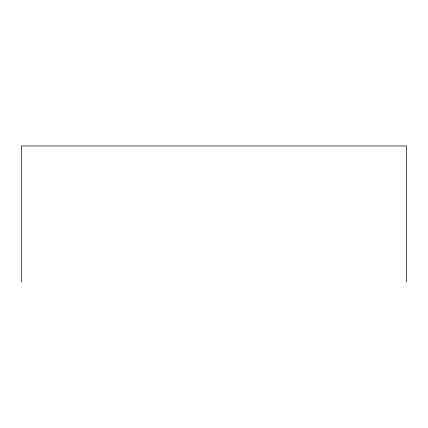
<?xml version="1.0" encoding="UTF-8"?>
<svg xmlns="http://www.w3.org/2000/svg" width="428" height="428" viewBox="0 0 428 428"><rect width="100%" height="100%" fill="white"/><g stroke="black" fill="none" stroke-linecap="round" stroke-linejoin="round"><path stroke-width="0.64" d="M406.6 282.036L406.6 145.964L21.4 145.964L21.4 282.036"/></g></svg>
